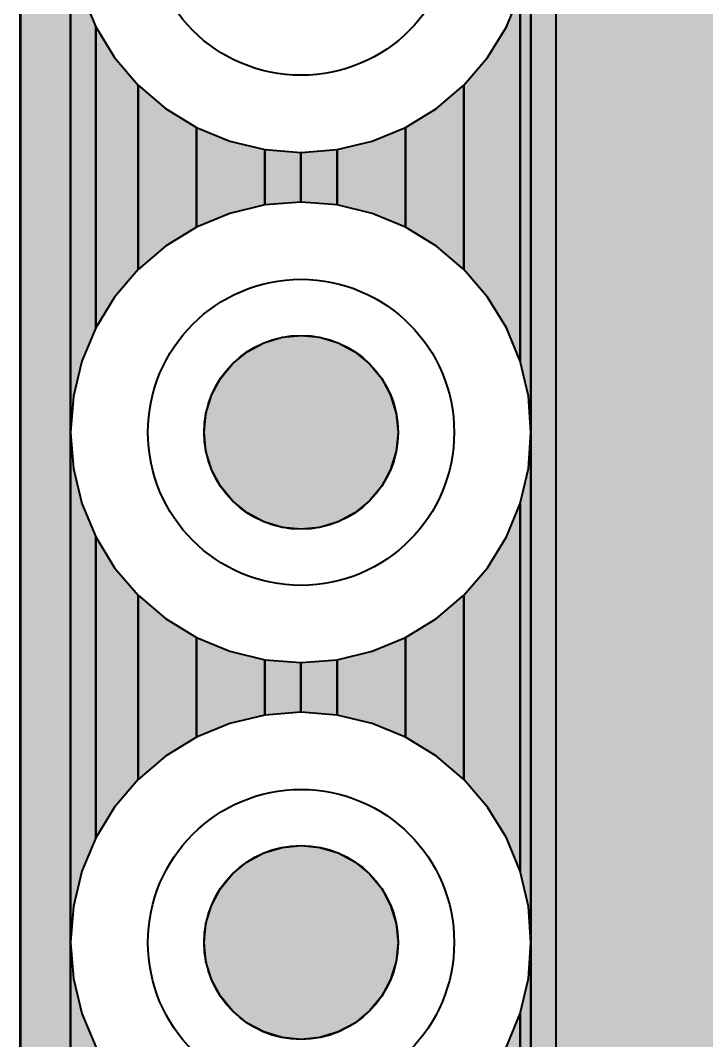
# Model space of a CAD drawing. Header units: millimetres. Extents: x 3.5 to 57, y 2.4 to 42.4.
# Drawn here: x 14.06 to 17.48, y 6.68 to 11.76 of the extents above; entities that cross this region are included whole.
import ezdxf

# ---------------------------------------------------------------- set-up
doc = ezdxf.new("R2010")
doc.units = ezdxf.units.MM
for name, color, linetype in [('bottom_copper', 7, 'Continuous'), ('bottom_silk', 7, 'Continuous'), ('drill_plated', 7, 'Continuous'), ('top_copper', 7, 'Continuous')]:
    doc.layers.add(name, color=color, linetype=linetype)

# ---------------------------------------------------------------- blocks, each defined once
blk = doc.blocks.new('Block6807')
at = {"layer": 'bottom_copper', "lineweight": 40}
for points in [[(9.5036, 0), (0.9636, 0), (0.9636, 38.9999), (9.5036, 38.9999), (9.5036, 0)], [(0.9636, 6.9153), (0.953, 7.0947), (0.911, 7.2696), (0.911, 9.101), (0.953, 9.2759), (0.9636, 9.4553), (0.9636, 6.9153)], [(0.911, 7.2696), (0.8422, 7.4358), (0.7482, 7.5892), (0.6313, 7.726), (0.6313, 8.6446), (0.7482, 8.7814), (0.8422, 8.9348), (0.911, 9.101), (0.911, 7.2696)], [(0.6313, 7.726), (0.4945, 7.8429), (0.3411, 7.9369), (0.3411, 8.4337), (0.4945, 8.5277), (0.6313, 8.6446), (0.6313, 7.726)], [(0.3411, 7.9369), (0.1749, 8.0057), (0, 8.0477), (0, 8.3229), (0.1749, 8.3649), (0.3411, 8.4337), (0.3411, 7.9369)], [(0, 8.0477), (-0.1794, 8.0618), (-0.1812, 8.0617), (-0.1812, 8.3089), (-0.1794, 8.3088), (0, 8.3229), (0, 8.0477)], [(0.9636, 4.3753), (0.953, 4.5547), (0.911, 4.7296), (0.911, 6.561), (0.953, 6.7359), (0.9636, 6.9153), (0.9636, 4.3753)], [(0.911, 4.7296), (0.8422, 4.8958), (0.7482, 5.0492), (0.6313, 5.186), (0.6313, 6.1046), (0.7482, 6.2414), (0.8422, 6.3948), (0.911, 6.561), (0.911, 4.7296)], [(0.6313, 5.186), (0.4945, 5.3029), (0.3411, 5.3969), (0.3411, 5.8937), (0.4945, 5.9877), (0.6313, 6.1046), (0.6313, 5.186)], [(0.3411, 5.3969), (0.1749, 5.4657), (0, 5.5077), (0, 5.7829), (0.1749, 5.8249), (0.3411, 5.8937), (0.3411, 5.3969)], [(0, 5.5077), (-0.1794, 5.5218), (-0.1812, 5.5217), (-0.1812, 5.7689), (-0.1794, 5.7688), (0, 5.7829), (0, 5.5077)], [(0.9636, 1.8353), (0.953, 2.0147), (0.911, 2.1896), (0.911, 4.021), (0.953, 4.1959), (0.9636, 4.3753), (0.9636, 1.8353)], [(0.911, 2.1896), (0.8422, 2.3558), (0.7482, 2.5092), (0.6313, 2.646), (0.6313, 3.5646), (0.7482, 3.7014), (0.8422, 3.8548), (0.911, 4.021), (0.911, 2.1896)]]:
    blk.add_hatch(color=7, dxfattribs=at).paths.add_polyline_path(points, flags=0)
at = {"layer": 'bottom_copper', "color": 7, "lineweight": 40}
for points in [[(9.5036, 0), (0.9636, 0), (0.9636, 38.9999), (9.5036, 38.9999), (9.5036, 0)], [(0.9636, 6.9153), (0.953, 7.0947), (0.911, 7.2696), (0.911, 9.101), (0.953, 9.2759), (0.9636, 9.4553), (0.9636, 6.9153)], [(0.911, 7.2696), (0.8422, 7.4358), (0.7482, 7.5892), (0.6313, 7.726), (0.6313, 8.6446), (0.7482, 8.7814), (0.8422, 8.9348), (0.911, 9.101), (0.911, 7.2696)], [(0.6313, 7.726), (0.4945, 7.8429), (0.3411, 7.9369), (0.3411, 8.4337), (0.4945, 8.5277), (0.6313, 8.6446), (0.6313, 7.726)], [(0.3411, 7.9369), (0.1749, 8.0057), (0, 8.0477), (0, 8.3229), (0.1749, 8.3649), (0.3411, 8.4337), (0.3411, 7.9369)], [(0, 8.0477), (-0.1794, 8.0618), (-0.1812, 8.0617), (-0.1812, 8.3089), (-0.1794, 8.3088), (0, 8.3229), (0, 8.0477)], [(0.9636, 4.3753), (0.953, 4.5547), (0.911, 4.7296), (0.911, 6.561), (0.953, 6.7359), (0.9636, 6.9153), (0.9636, 4.3753)], [(0.911, 4.7296), (0.8422, 4.8958), (0.7482, 5.0492), (0.6313, 5.186), (0.6313, 6.1046), (0.7482, 6.2414), (0.8422, 6.3948), (0.911, 6.561), (0.911, 4.7296)], [(0.6313, 5.186), (0.4945, 5.3029), (0.3411, 5.3969), (0.3411, 5.8937), (0.4945, 5.9877), (0.6313, 6.1046), (0.6313, 5.186)], [(0.3411, 5.3969), (0.1749, 5.4657), (0, 5.5077), (0, 5.7829), (0.1749, 5.8249), (0.3411, 5.8937), (0.3411, 5.3969)], [(0, 5.5077), (-0.1794, 5.5218), (-0.1812, 5.5217), (-0.1812, 5.7689), (-0.1794, 5.7688), (0, 5.7829), (0, 5.5077)], [(0.9636, 1.8353), (0.953, 2.0147), (0.911, 2.1896), (0.911, 4.021), (0.953, 4.1959), (0.9636, 4.3753), (0.9636, 1.8353)], [(0.911, 2.1896), (0.8422, 2.3558), (0.7482, 2.5092), (0.6313, 2.646), (0.6313, 3.5646), (0.7482, 3.7014), (0.8422, 3.8548), (0.911, 4.021), (0.911, 2.1896)]]:
    blk.add_lwpolyline(points, close=True, dxfattribs=at)
blk = doc.blocks.new('Block9329')
at = {"layer": 'bottom_copper', "lineweight": 40}
for points in [[(1.2141, 0), (0.9648, 0), (0.9648, 38.9999), (1.2141, 38.9999), (1.2141, 0)], [(0.9648, 0), (0.9636, 0), (0.9636, 36.618), (0.9648, 36.6333), (0.9648, 0)], [(1.339, 7.4358), (1.2702, 7.2696), (1.2282, 7.0947), (1.2141, 6.9153), (1.2141, 9.4553), (1.2282, 9.2759), (1.2702, 9.101), (1.339, 8.9348), (1.339, 7.4358)], [(1.5499, 7.726), (1.433, 7.5892), (1.339, 7.4358), (1.339, 8.9348), (1.433, 8.7814), (1.5499, 8.6446), (1.5499, 7.726)], [(1.8401, 7.9369), (1.6867, 7.8429), (1.5499, 7.726), (1.5499, 8.6446), (1.6867, 8.5277), (1.8401, 8.4337), (1.8401, 7.9369)], [(2.1812, 8.0477), (2.0063, 8.0057), (1.8401, 7.9369), (1.8401, 8.4337), (2.0063, 8.3649), (2.1812, 8.3229), (2.1812, 8.0477)], [(2.3588, 8.0617), (2.1812, 8.0477), (2.1812, 8.3229), (2.3588, 8.3089), (2.3588, 8.0617)], [(1.339, 4.8958), (1.2702, 4.7296), (1.2282, 4.5547), (1.2141, 4.3753), (1.2141, 6.9153), (1.2282, 6.7359), (1.2702, 6.561), (1.339, 6.3948), (1.339, 4.8958)], [(1.5499, 5.186), (1.433, 5.0492), (1.339, 4.8958), (1.339, 6.3948), (1.433, 6.2414), (1.5499, 6.1046), (1.5499, 5.186)], [(1.8401, 5.3969), (1.6867, 5.3029), (1.5499, 5.186), (1.5499, 6.1046), (1.6867, 5.9877), (1.8401, 5.8937), (1.8401, 5.3969)], [(2.1812, 5.5077), (2.0063, 5.4657), (1.8401, 5.3969), (1.8401, 5.8937), (2.0063, 5.8249), (2.1812, 5.7829), (2.1812, 5.5077)], [(2.3588, 5.5217), (2.1812, 5.5077), (2.1812, 5.7829), (2.3588, 5.7689), (2.3588, 5.5217)], [(1.339, 2.3558), (1.2702, 2.1896), (1.2282, 2.0147), (1.2141, 1.8353), (1.2141, 4.3753), (1.2282, 4.1959), (1.2702, 4.021), (1.339, 3.8548), (1.339, 2.3558)]]:
    blk.add_hatch(color=7, dxfattribs=at).paths.add_polyline_path(points, flags=0)
at = {"layer": 'bottom_copper', "color": 7, "lineweight": 40}
for points in [[(1.2141, 0), (0.9648, 0), (0.9648, 38.9999), (1.2141, 38.9999), (1.2141, 0)], [(0.9648, 0), (0.9636, 0), (0.9636, 36.618), (0.9648, 36.6333), (0.9648, 0)], [(1.339, 7.4358), (1.2702, 7.2696), (1.2282, 7.0947), (1.2141, 6.9153), (1.2141, 9.4553), (1.2282, 9.2759), (1.2702, 9.101), (1.339, 8.9348), (1.339, 7.4358)], [(1.5499, 7.726), (1.433, 7.5892), (1.339, 7.4358), (1.339, 8.9348), (1.433, 8.7814), (1.5499, 8.6446), (1.5499, 7.726)], [(1.8401, 7.9369), (1.6867, 7.8429), (1.5499, 7.726), (1.5499, 8.6446), (1.6867, 8.5277), (1.8401, 8.4337), (1.8401, 7.9369)], [(2.1812, 8.0477), (2.0063, 8.0057), (1.8401, 7.9369), (1.8401, 8.4337), (2.0063, 8.3649), (2.1812, 8.3229), (2.1812, 8.0477)], [(2.3588, 8.0617), (2.1812, 8.0477), (2.1812, 8.3229), (2.3588, 8.3089), (2.3588, 8.0617)], [(1.339, 4.8958), (1.2702, 4.7296), (1.2282, 4.5547), (1.2141, 4.3753), (1.2141, 6.9153), (1.2282, 6.7359), (1.2702, 6.561), (1.339, 6.3948), (1.339, 4.8958)], [(1.5499, 5.186), (1.433, 5.0492), (1.339, 4.8958), (1.339, 6.3948), (1.433, 6.2414), (1.5499, 6.1046), (1.5499, 5.186)], [(1.8401, 5.3969), (1.6867, 5.3029), (1.5499, 5.186), (1.5499, 6.1046), (1.6867, 5.9877), (1.8401, 5.8937), (1.8401, 5.3969)], [(2.1812, 5.5077), (2.0063, 5.4657), (1.8401, 5.3969), (1.8401, 5.8937), (2.0063, 5.8249), (2.1812, 5.7829), (2.1812, 5.5077)], [(2.3588, 5.5217), (2.1812, 5.5077), (2.1812, 5.7829), (2.3588, 5.7689), (2.3588, 5.5217)], [(1.339, 2.3558), (1.2702, 2.1896), (1.2282, 2.0147), (1.2141, 1.8353), (1.2141, 4.3753), (1.2282, 4.1959), (1.2702, 4.021), (1.339, 3.8548), (1.339, 2.3558)]]:
    blk.add_lwpolyline(points, close=True, dxfattribs=at)
blk = doc.blocks.new('Block28385')
at = {"layer": 'top_copper', "lineweight": 40}
for points in [[(9.5036, 0), (0.9636, 0), (0.9636, 38.9999), (9.5036, 38.9999), (9.5036, 0)], [(0.9636, 6.9153), (0.953, 7.0947), (0.911, 7.2696), (0.911, 9.101), (0.953, 9.2759), (0.9636, 9.4553), (0.9636, 6.9153)], [(0.911, 7.2696), (0.8422, 7.4358), (0.7482, 7.5892), (0.6313, 7.726), (0.6313, 8.6446), (0.7482, 8.7814), (0.8422, 8.9348), (0.911, 9.101), (0.911, 7.2696)], [(0.6313, 7.726), (0.4945, 7.8429), (0.3411, 7.9369), (0.3411, 8.4337), (0.4945, 8.5277), (0.6313, 8.6446), (0.6313, 7.726)], [(0.3411, 7.9369), (0.1749, 8.0057), (0, 8.0477), (0, 8.3229), (0.1749, 8.3649), (0.3411, 8.4337), (0.3411, 7.9369)], [(0, 8.0477), (-0.1794, 8.0618), (-0.1812, 8.0617), (-0.1812, 8.3089), (-0.1794, 8.3088), (0, 8.3229), (0, 8.0477)], [(0.9636, 4.3753), (0.953, 4.5547), (0.911, 4.7296), (0.911, 6.561), (0.953, 6.7359), (0.9636, 6.9153), (0.9636, 4.3753)], [(0.911, 4.7296), (0.8422, 4.8958), (0.7482, 5.0492), (0.6313, 5.186), (0.6313, 6.1046), (0.7482, 6.2414), (0.8422, 6.3948), (0.911, 6.561), (0.911, 4.7296)], [(0.6313, 5.186), (0.4945, 5.3029), (0.3411, 5.3969), (0.3411, 5.8937), (0.4945, 5.9877), (0.6313, 6.1046), (0.6313, 5.186)], [(0.3411, 5.3969), (0.1749, 5.4657), (0, 5.5077), (0, 5.7829), (0.1749, 5.8249), (0.3411, 5.8937), (0.3411, 5.3969)], [(0, 5.5077), (-0.1794, 5.5218), (-0.1812, 5.5217), (-0.1812, 5.7689), (-0.1794, 5.7688), (0, 5.7829), (0, 5.5077)], [(0.9636, 1.8353), (0.953, 2.0147), (0.911, 2.1896), (0.911, 4.021), (0.953, 4.1959), (0.9636, 4.3753), (0.9636, 1.8353)], [(0.911, 2.1896), (0.8422, 2.3558), (0.7482, 2.5092), (0.6313, 2.646), (0.6313, 3.5646), (0.7482, 3.7014), (0.8422, 3.8548), (0.911, 4.021), (0.911, 2.1896)]]:
    blk.add_hatch(color=7, dxfattribs=at).paths.add_polyline_path(points, flags=0)
at = {"layer": 'top_copper', "color": 7, "lineweight": 40}
for points in [[(9.5036, 0), (0.9636, 0), (0.9636, 38.9999), (9.5036, 38.9999), (9.5036, 0)], [(0.9636, 6.9153), (0.953, 7.0947), (0.911, 7.2696), (0.911, 9.101), (0.953, 9.2759), (0.9636, 9.4553), (0.9636, 6.9153)], [(0.911, 7.2696), (0.8422, 7.4358), (0.7482, 7.5892), (0.6313, 7.726), (0.6313, 8.6446), (0.7482, 8.7814), (0.8422, 8.9348), (0.911, 9.101), (0.911, 7.2696)], [(0.6313, 7.726), (0.4945, 7.8429), (0.3411, 7.9369), (0.3411, 8.4337), (0.4945, 8.5277), (0.6313, 8.6446), (0.6313, 7.726)], [(0.3411, 7.9369), (0.1749, 8.0057), (0, 8.0477), (0, 8.3229), (0.1749, 8.3649), (0.3411, 8.4337), (0.3411, 7.9369)], [(0, 8.0477), (-0.1794, 8.0618), (-0.1812, 8.0617), (-0.1812, 8.3089), (-0.1794, 8.3088), (0, 8.3229), (0, 8.0477)], [(0.9636, 4.3753), (0.953, 4.5547), (0.911, 4.7296), (0.911, 6.561), (0.953, 6.7359), (0.9636, 6.9153), (0.9636, 4.3753)], [(0.911, 4.7296), (0.8422, 4.8958), (0.7482, 5.0492), (0.6313, 5.186), (0.6313, 6.1046), (0.7482, 6.2414), (0.8422, 6.3948), (0.911, 6.561), (0.911, 4.7296)], [(0.6313, 5.186), (0.4945, 5.3029), (0.3411, 5.3969), (0.3411, 5.8937), (0.4945, 5.9877), (0.6313, 6.1046), (0.6313, 5.186)], [(0.3411, 5.3969), (0.1749, 5.4657), (0, 5.5077), (0, 5.7829), (0.1749, 5.8249), (0.3411, 5.8937), (0.3411, 5.3969)], [(0, 5.5077), (-0.1794, 5.5218), (-0.1812, 5.5217), (-0.1812, 5.7689), (-0.1794, 5.7688), (0, 5.7829), (0, 5.5077)], [(0.9636, 1.8353), (0.953, 2.0147), (0.911, 2.1896), (0.911, 4.021), (0.953, 4.1959), (0.9636, 4.3753), (0.9636, 1.8353)], [(0.911, 2.1896), (0.8422, 2.3558), (0.7482, 2.5092), (0.6313, 2.646), (0.6313, 3.5646), (0.7482, 3.7014), (0.8422, 3.8548), (0.911, 4.021), (0.911, 2.1896)]]:
    blk.add_lwpolyline(points, close=True, dxfattribs=at)
blk = doc.blocks.new('Block31291')
at = {"layer": 'top_copper', "lineweight": 40}
for points in [[(1.914, 0), (1.6647, 0), (1.6647, 38.9999), (1.914, 38.9999), (1.914, 0)], [(1.6647, 0), (1.6635, 0), (1.6635, 36.618), (1.6647, 36.6333), (1.6647, 0)], [(2.0389, 7.4358), (1.9701, 7.2696), (1.9281, 7.0947), (1.914, 6.9153), (1.914, 9.4553), (1.9281, 9.2759), (1.9701, 9.101), (2.0389, 8.9348), (2.0389, 7.4358)], [(2.2498, 7.726), (2.1329, 7.5892), (2.0389, 7.4358), (2.0389, 8.9348), (2.1329, 8.7814), (2.2498, 8.6446), (2.2498, 7.726)], [(2.54, 7.9369), (2.3866, 7.8429), (2.2498, 7.726), (2.2498, 8.6446), (2.3866, 8.5277), (2.54, 8.4337), (2.54, 7.9369)], [(2.8811, 8.0477), (2.7062, 8.0057), (2.54, 7.9369), (2.54, 8.4337), (2.7062, 8.3649), (2.8811, 8.3229), (2.8811, 8.0477)], [(3.0587, 8.0617), (2.8811, 8.0477), (2.8811, 8.3229), (3.0587, 8.3089), (3.0587, 8.0617)], [(2.0389, 4.8958), (1.9701, 4.7296), (1.9281, 4.5547), (1.914, 4.3753), (1.914, 6.9153), (1.9281, 6.7359), (1.9701, 6.561), (2.0389, 6.3948), (2.0389, 4.8958)], [(2.2498, 5.186), (2.1329, 5.0492), (2.0389, 4.8958), (2.0389, 6.3948), (2.1329, 6.2414), (2.2498, 6.1046), (2.2498, 5.186)], [(2.54, 5.3969), (2.3866, 5.3029), (2.2498, 5.186), (2.2498, 6.1046), (2.3866, 5.9877), (2.54, 5.8937), (2.54, 5.3969)], [(2.8811, 5.5077), (2.7062, 5.4657), (2.54, 5.3969), (2.54, 5.8937), (2.7062, 5.8249), (2.8811, 5.7829), (2.8811, 5.5077)], [(3.0587, 5.5217), (2.8811, 5.5077), (2.8811, 5.7829), (3.0587, 5.7689), (3.0587, 5.5217)], [(2.0389, 2.3558), (1.9701, 2.1896), (1.9281, 2.0147), (1.914, 1.8353), (1.914, 4.3753), (1.9281, 4.1959), (1.9701, 4.021), (2.0389, 3.8548), (2.0389, 2.3558)]]:
    blk.add_hatch(color=7, dxfattribs=at).paths.add_polyline_path(points, flags=0)
at = {"layer": 'top_copper', "color": 7, "lineweight": 40}
for points in [[(1.914, 0), (1.6647, 0), (1.6647, 38.9999), (1.914, 38.9999), (1.914, 0)], [(1.6647, 0), (1.6635, 0), (1.6635, 36.618), (1.6647, 36.6333), (1.6647, 0)], [(2.0389, 7.4358), (1.9701, 7.2696), (1.9281, 7.0947), (1.914, 6.9153), (1.914, 9.4553), (1.9281, 9.2759), (1.9701, 9.101), (2.0389, 8.9348), (2.0389, 7.4358)], [(2.2498, 7.726), (2.1329, 7.5892), (2.0389, 7.4358), (2.0389, 8.9348), (2.1329, 8.7814), (2.2498, 8.6446), (2.2498, 7.726)], [(2.54, 7.9369), (2.3866, 7.8429), (2.2498, 7.726), (2.2498, 8.6446), (2.3866, 8.5277), (2.54, 8.4337), (2.54, 7.9369)], [(2.8811, 8.0477), (2.7062, 8.0057), (2.54, 7.9369), (2.54, 8.4337), (2.7062, 8.3649), (2.8811, 8.3229), (2.8811, 8.0477)], [(3.0587, 8.0617), (2.8811, 8.0477), (2.8811, 8.3229), (3.0587, 8.3089), (3.0587, 8.0617)], [(2.0389, 4.8958), (1.9701, 4.7296), (1.9281, 4.5547), (1.914, 4.3753), (1.914, 6.9153), (1.9281, 6.7359), (1.9701, 6.561), (2.0389, 6.3948), (2.0389, 4.8958)], [(2.2498, 5.186), (2.1329, 5.0492), (2.0389, 4.8958), (2.0389, 6.3948), (2.1329, 6.2414), (2.2498, 6.1046), (2.2498, 5.186)], [(2.54, 5.3969), (2.3866, 5.3029), (2.2498, 5.186), (2.2498, 6.1046), (2.3866, 5.9877), (2.54, 5.8937), (2.54, 5.3969)], [(2.8811, 5.5077), (2.7062, 5.4657), (2.54, 5.3969), (2.54, 5.8937), (2.7062, 5.8249), (2.8811, 5.7829), (2.8811, 5.5077)], [(3.0587, 5.5217), (2.8811, 5.5077), (2.8811, 5.7829), (3.0587, 5.7689), (3.0587, 5.5217)], [(2.0389, 2.3558), (1.9701, 2.1896), (1.9281, 2.0147), (1.914, 1.8353), (1.914, 4.3753), (1.9281, 4.1959), (1.9701, 4.021), (2.0389, 3.8548), (2.0389, 2.3558)]]:
    blk.add_lwpolyline(points, close=True, dxfattribs=at)

msp = doc.modelspace()

# ---------------------------------------------------------------- hatches: boundary and pattern name
at = {"layer": 'bottom_copper', "lineweight": 40}
for points in [[(15.9336, 9.6129), (15.9062, 9.5224), (15.8616, 9.439), (15.8015, 9.3659), (15.7284, 9.3058), (15.645, 9.2612), (15.5545, 9.2338), (15.4603, 9.2245), (15.3661, 9.2338), (15.2756, 9.2612), (15.1922, 9.3058), (15.1191, 9.3659), (15.059, 9.439), (15.0144, 9.5224), (14.987, 9.6129), (14.9777, 9.7071), (14.987, 9.8013), (15.0144, 9.8918), (15.059, 9.9752), (15.1191, 10.0483), (15.1922, 10.1084), (15.2756, 10.153), (15.3661, 10.1804), (15.4603, 10.1897), (15.5545, 10.1804), (15.645, 10.153), (15.7284, 10.1084), (15.8015, 10.0483), (15.8616, 9.9752), (15.9062, 9.8918), (15.9336, 9.8013), (15.9429, 9.7071), (15.9336, 9.6129)], [(15.9336, 7.0729), (15.9062, 6.9824), (15.8616, 6.899), (15.8015, 6.8259), (15.7284, 6.7658), (15.645, 6.7212), (15.5545, 6.6938), (15.4603, 6.6845), (15.3661, 6.6938), (15.2756, 6.7212), (15.1922, 6.7658), (15.1191, 6.8259), (15.059, 6.899), (15.0144, 6.9824), (14.987, 7.0729), (14.9777, 7.1671), (14.987, 7.2613), (15.0144, 7.3518), (15.059, 7.4352), (15.1191, 7.5083), (15.1922, 7.5684), (15.2756, 7.613), (15.3661, 7.6404), (15.4603, 7.6497), (15.5545, 7.6404), (15.645, 7.613), (15.7284, 7.5684), (15.8015, 7.5083), (15.8616, 7.4352), (15.9062, 7.3518), (15.9336, 7.2613), (15.9429, 7.1671), (15.9336, 7.0729)]]:
    msp.add_hatch(color=7, dxfattribs=at).paths.add_polyline_path(points, flags=0)
at = {"layer": 'drill_plated', "lineweight": 40}
for points in [[(15.9336, 9.6129), (15.9062, 9.5224), (15.8616, 9.439), (15.8015, 9.3659), (15.7284, 9.3058), (15.645, 9.2612), (15.5545, 9.2338), (15.4603, 9.2245), (15.3661, 9.2338), (15.2756, 9.2612), (15.1922, 9.3058), (15.1191, 9.3659), (15.059, 9.439), (15.0144, 9.5224), (14.987, 9.6129), (14.9777, 9.7071), (14.987, 9.8013), (15.0144, 9.8918), (15.059, 9.9752), (15.1191, 10.0483), (15.1922, 10.1084), (15.2756, 10.153), (15.3661, 10.1804), (15.4603, 10.1897), (15.5545, 10.1804), (15.645, 10.153), (15.7284, 10.1084), (15.8015, 10.0483), (15.8616, 9.9752), (15.9062, 9.8918), (15.9336, 9.8013), (15.9429, 9.7071), (15.9336, 9.6129)], [(15.9336, 7.0729), (15.9062, 6.9824), (15.8616, 6.899), (15.8015, 6.8259), (15.7284, 6.7658), (15.645, 6.7212), (15.5545, 6.6938), (15.4603, 6.6845), (15.3661, 6.6938), (15.2756, 6.7212), (15.1922, 6.7658), (15.1191, 6.8259), (15.059, 6.899), (15.0144, 6.9824), (14.987, 7.0729), (14.9777, 7.1671), (14.987, 7.2613), (15.0144, 7.3518), (15.059, 7.4352), (15.1191, 7.5083), (15.1922, 7.5684), (15.2756, 7.613), (15.3661, 7.6404), (15.4603, 7.6497), (15.5545, 7.6404), (15.645, 7.613), (15.7284, 7.5684), (15.8015, 7.5083), (15.8616, 7.4352), (15.9062, 7.3518), (15.9336, 7.2613), (15.9429, 7.1671), (15.9336, 7.0729)]]:
    msp.add_hatch(color=7, dxfattribs=at).paths.add_polyline_path(points, flags=0)
at = {"layer": 'top_copper', "lineweight": 40}
for points in [[(15.9336, 9.6129), (15.9062, 9.5224), (15.8616, 9.439), (15.8015, 9.3659), (15.7284, 9.3058), (15.645, 9.2612), (15.5545, 9.2338), (15.4603, 9.2245), (15.3661, 9.2338), (15.2756, 9.2612), (15.1922, 9.3058), (15.1191, 9.3659), (15.059, 9.439), (15.0144, 9.5224), (14.987, 9.6129), (14.9777, 9.7071), (14.987, 9.8013), (15.0144, 9.8918), (15.059, 9.9752), (15.1191, 10.0483), (15.1922, 10.1084), (15.2756, 10.153), (15.3661, 10.1804), (15.4603, 10.1897), (15.5545, 10.1804), (15.645, 10.153), (15.7284, 10.1084), (15.8015, 10.0483), (15.8616, 9.9752), (15.9062, 9.8918), (15.9336, 9.8013), (15.9429, 9.7071), (15.9336, 9.6129)], [(15.9336, 7.0729), (15.9062, 6.9824), (15.8616, 6.899), (15.8015, 6.8259), (15.7284, 6.7658), (15.645, 6.7212), (15.5545, 6.6938), (15.4603, 6.6845), (15.3661, 6.6938), (15.2756, 6.7212), (15.1922, 6.7658), (15.1191, 6.8259), (15.059, 6.899), (15.0144, 6.9824), (14.987, 7.0729), (14.9777, 7.1671), (14.987, 7.2613), (15.0144, 7.3518), (15.059, 7.4352), (15.1191, 7.5083), (15.1922, 7.5684), (15.2756, 7.613), (15.3661, 7.6404), (15.4603, 7.6497), (15.5545, 7.6404), (15.645, 7.613), (15.7284, 7.5684), (15.8015, 7.5083), (15.8616, 7.4352), (15.9062, 7.3518), (15.9336, 7.2613), (15.9429, 7.1671), (15.9336, 7.0729)]]:
    msp.add_hatch(color=7, dxfattribs=at).paths.add_polyline_path(points, flags=0)

# ---------------------------------------------------------------- linework, layer by layer
at = {"layer": 'bottom_copper', "color": 7, "lineweight": 40}
for p, q in [((14.3699, 11.8928), (14.4387, 11.7266)), ((16.4819, 11.7266), (16.5507, 11.8928)), ((14.4387, 11.7266), (14.5327, 11.5732)), ((16.3879, 11.5732), (16.4819, 11.7266)), ((14.5327, 11.5732), (14.6496, 11.4364)), ((16.271, 11.4364), (16.3879, 11.5732)), ((14.6496, 11.4364), (14.7864, 11.3195)), ((16.1342, 11.3195), (16.271, 11.4364)), ((14.7864, 11.3195), (14.9398, 11.2255)), ((15.9808, 11.2255), (16.1342, 11.3195)), ((14.9398, 11.2255), (15.106, 11.1567)), ((15.8146, 11.1567), (15.9808, 11.2255)), ((15.106, 11.1567), (15.2809, 11.1147)), ((15.6397, 11.1147), (15.8146, 11.1567)), ((15.2809, 11.1147), (15.4585, 11.1007)), ((15.4585, 10.8535), (15.4585, 11.1007)), ((15.4585, 11.1007), (15.4603, 11.1006)), ((15.4585, 11.1007), (15.4585, 10.8535)), ((15.4603, 11.1006), (15.6397, 11.1147)), ((15.2809, 10.8395), (15.106, 10.7975)), ((15.4585, 10.8535), (15.2809, 10.8395)), ((15.4603, 10.8536), (15.4585, 10.8535)), ((15.6397, 10.8395), (15.4603, 10.8536)), ((15.8146, 10.7975), (15.6397, 10.8395)), ((15.106, 10.7975), (14.9398, 10.7287)), ((15.9808, 10.7287), (15.8146, 10.7975)), ((14.9398, 10.7287), (14.7864, 10.6347)), ((16.1342, 10.6347), (15.9808, 10.7287)), ((14.7864, 10.6347), (14.6496, 10.5178)), ((16.271, 10.5178), (16.1342, 10.6347)), ((14.6496, 10.5178), (14.5327, 10.381)), ((16.3879, 10.381), (16.271, 10.5178)), ((14.5327, 10.381), (14.4387, 10.2276)), ((16.4819, 10.2276), (16.3879, 10.381)), ((14.4387, 10.2276), (14.3699, 10.0614)), ((16.5507, 10.0614), (16.4819, 10.2276)), ((14.3699, 10.0614), (14.3279, 9.8865)), ((16.5927, 9.8865), (16.5507, 10.0614)), ((14.3279, 9.8865), (14.3138, 9.7071)), ((16.6033, 9.7071), (16.5927, 9.8865)), ((14.3138, 9.7071), (14.3279, 9.5277)), ((16.5927, 9.5277), (16.6033, 9.7071)), ((14.3279, 9.5277), (14.3699, 9.3528)), ((16.5507, 9.3528), (16.5927, 9.5277)), ((14.3699, 9.3528), (14.4387, 9.1866)), ((16.4819, 9.1866), (16.5507, 9.3528)), ((14.4387, 9.1866), (14.5327, 9.0332)), ((16.3879, 9.0332), (16.4819, 9.1866)), ((14.5327, 9.0332), (14.6496, 8.8964)), ((16.271, 8.8964), (16.3879, 9.0332)), ((14.6496, 8.8964), (14.7864, 8.7795)), ((16.1342, 8.7795), (16.271, 8.8964)), ((14.7864, 8.7795), (14.9398, 8.6855)), ((15.9808, 8.6855), (16.1342, 8.7795)), ((14.9398, 8.6855), (15.106, 8.6167)), ((15.8146, 8.6167), (15.9808, 8.6855)), ((15.106, 8.6167), (15.2809, 8.5747)), ((15.6397, 8.5747), (15.8146, 8.6167)), ((15.2809, 8.5747), (15.4585, 8.5607)), ((15.4585, 8.3135), (15.4585, 8.5607)), ((15.4585, 8.5607), (15.4603, 8.5606)), ((15.4585, 8.5607), (15.4585, 8.3135)), ((15.4603, 8.5606), (15.6397, 8.5747)), ((15.2809, 8.2995), (15.106, 8.2575)), ((15.4585, 8.3135), (15.2809, 8.2995)), ((15.4603, 8.3136), (15.4585, 8.3135)), ((15.6397, 8.2995), (15.4603, 8.3136)), ((15.8146, 8.2575), (15.6397, 8.2995)), ((15.106, 8.2575), (14.9398, 8.1887)), ((15.9808, 8.1887), (15.8146, 8.2575)), ((14.9398, 8.1887), (14.7864, 8.0947)), ((16.1342, 8.0947), (15.9808, 8.1887)), ((14.7864, 8.0947), (14.6496, 7.9778)), ((16.271, 7.9778), (16.1342, 8.0947)), ((14.6496, 7.9778), (14.5327, 7.841)), ((16.3879, 7.841), (16.271, 7.9778)), ((14.5327, 7.841), (14.4387, 7.6876)), ((16.4819, 7.6876), (16.3879, 7.841)), ((14.4387, 7.6876), (14.3699, 7.5214)), ((16.5507, 7.5214), (16.4819, 7.6876)), ((14.3699, 7.5214), (14.3279, 7.3465)), ((16.5927, 7.3465), (16.5507, 7.5214)), ((14.3279, 7.3465), (14.3138, 7.1671)), ((16.6033, 7.1671), (16.5927, 7.3465)), ((14.3138, 7.1671), (14.3279, 6.9877)), ((16.5927, 6.9877), (16.6033, 7.1671)), ((14.3279, 6.9877), (14.3699, 6.8128)), ((16.5507, 6.8128), (16.5927, 6.9877)), ((14.3699, 6.8128), (14.4387, 6.6466)), ((16.4819, 6.6466), (16.5507, 6.8128))]:
    msp.add_line(p, q, dxfattribs=at)
for points in [[(15.9336, 9.6129), (15.9062, 9.5224), (15.8616, 9.439), (15.8015, 9.3659), (15.7284, 9.3058), (15.645, 9.2612), (15.5545, 9.2338), (15.4603, 9.2245), (15.3661, 9.2338), (15.2756, 9.2612), (15.1922, 9.3058), (15.1191, 9.3659), (15.059, 9.439), (15.0144, 9.5224), (14.987, 9.6129), (14.9777, 9.7071), (14.987, 9.8013), (15.0144, 9.8918), (15.059, 9.9752), (15.1191, 10.0483), (15.1922, 10.1084), (15.2756, 10.153), (15.3661, 10.1804), (15.4603, 10.1897), (15.5545, 10.1804), (15.645, 10.153), (15.7284, 10.1084), (15.8015, 10.0483), (15.8616, 9.9752), (15.9062, 9.8918), (15.9336, 9.8013), (15.9429, 9.7071), (15.9336, 9.6129)], [(15.9336, 7.0729), (15.9062, 6.9824), (15.8616, 6.899), (15.8015, 6.8259), (15.7284, 6.7658), (15.645, 6.7212), (15.5545, 6.6938), (15.4603, 6.6845), (15.3661, 6.6938), (15.2756, 6.7212), (15.1922, 6.7658), (15.1191, 6.8259), (15.059, 6.899), (15.0144, 6.9824), (14.987, 7.0729), (14.9777, 7.1671), (14.987, 7.2613), (15.0144, 7.3518), (15.059, 7.4352), (15.1191, 7.5083), (15.1922, 7.5684), (15.2756, 7.613), (15.3661, 7.6404), (15.4603, 7.6497), (15.5545, 7.6404), (15.645, 7.613), (15.7284, 7.5684), (15.8015, 7.5083), (15.8616, 7.4352), (15.9062, 7.3518), (15.9336, 7.2613), (15.9429, 7.1671), (15.9336, 7.0729)]]:
    msp.add_lwpolyline(points, close=True, dxfattribs=at)
for centre, major_axis in [((15.4603, 12.2471), (0.762, 0)), ((15.4603, 9.7071), (0.762, 0)), ((15.4603, 9.7071), (0.4826, 0)), ((15.4603, 7.1671), (0.762, 0)), ((15.4603, 7.1671), (0.4826, 0))]:
    msp.add_ellipse(centre, major_axis=major_axis, ratio=1, dxfattribs=at)
at = {"layer": 'bottom_silk', "color": 7, "lineweight": 40}
msp.add_line((16.7303, 3.3571), (16.7303, 41.4571), dxfattribs=at)
at = {"layer": 'drill_plated', "color": 7, "lineweight": 40}
for points in [[(15.9336, 9.6129), (15.9062, 9.5224), (15.8616, 9.439), (15.8015, 9.3659), (15.7284, 9.3058), (15.645, 9.2612), (15.5545, 9.2338), (15.4603, 9.2245), (15.3661, 9.2338), (15.2756, 9.2612), (15.1922, 9.3058), (15.1191, 9.3659), (15.059, 9.439), (15.0144, 9.5224), (14.987, 9.6129), (14.9777, 9.7071), (14.987, 9.8013), (15.0144, 9.8918), (15.059, 9.9752), (15.1191, 10.0483), (15.1922, 10.1084), (15.2756, 10.153), (15.3661, 10.1804), (15.4603, 10.1897), (15.5545, 10.1804), (15.645, 10.153), (15.7284, 10.1084), (15.8015, 10.0483), (15.8616, 9.9752), (15.9062, 9.8918), (15.9336, 9.8013), (15.9429, 9.7071), (15.9336, 9.6129)], [(15.9336, 7.0729), (15.9062, 6.9824), (15.8616, 6.899), (15.8015, 6.8259), (15.7284, 6.7658), (15.645, 6.7212), (15.5545, 6.6938), (15.4603, 6.6845), (15.3661, 6.6938), (15.2756, 6.7212), (15.1922, 6.7658), (15.1191, 6.8259), (15.059, 6.899), (15.0144, 6.9824), (14.987, 7.0729), (14.9777, 7.1671), (14.987, 7.2613), (15.0144, 7.3518), (15.059, 7.4352), (15.1191, 7.5083), (15.1922, 7.5684), (15.2756, 7.613), (15.3661, 7.6404), (15.4603, 7.6497), (15.5545, 7.6404), (15.645, 7.613), (15.7284, 7.5684), (15.8015, 7.5083), (15.8616, 7.4352), (15.9062, 7.3518), (15.9336, 7.2613), (15.9429, 7.1671), (15.9336, 7.0729)]]:
    msp.add_lwpolyline(points, close=True, dxfattribs=at)
for centre in [(15.4603, 9.7071), (15.4603, 7.1671)]:
    msp.add_ellipse(centre, major_axis=(0.4826, 0), ratio=1, dxfattribs=at)
at = {"layer": 'top_copper', "color": 7, "lineweight": 40}
for p, q in [((14.3699, 11.8928), (14.4387, 11.7266)), ((16.4819, 11.7266), (16.5507, 11.8928)), ((14.4387, 11.7266), (14.5327, 11.5732)), ((16.3879, 11.5732), (16.4819, 11.7266)), ((14.5327, 11.5732), (14.6496, 11.4364)), ((16.271, 11.4364), (16.3879, 11.5732)), ((14.6496, 11.4364), (14.7864, 11.3195)), ((16.1342, 11.3195), (16.271, 11.4364)), ((14.7864, 11.3195), (14.9398, 11.2255)), ((15.9808, 11.2255), (16.1342, 11.3195)), ((14.9398, 11.2255), (15.106, 11.1567)), ((15.8146, 11.1567), (15.9808, 11.2255)), ((15.106, 11.1567), (15.2809, 11.1147)), ((15.6397, 11.1147), (15.8146, 11.1567)), ((15.2809, 11.1147), (15.4585, 11.1007)), ((15.4585, 10.8535), (15.4585, 11.1007)), ((15.4585, 11.1007), (15.4603, 11.1006)), ((15.4585, 11.1007), (15.4585, 10.8535)), ((15.4603, 11.1006), (15.6397, 11.1147)), ((15.2809, 10.8395), (15.106, 10.7975)), ((15.4585, 10.8535), (15.2809, 10.8395)), ((15.4603, 10.8536), (15.4585, 10.8535)), ((15.6397, 10.8395), (15.4603, 10.8536)), ((15.8146, 10.7975), (15.6397, 10.8395)), ((15.106, 10.7975), (14.9398, 10.7287)), ((15.9808, 10.7287), (15.8146, 10.7975)), ((14.9398, 10.7287), (14.7864, 10.6347)), ((16.1342, 10.6347), (15.9808, 10.7287)), ((14.7864, 10.6347), (14.6496, 10.5178)), ((16.271, 10.5178), (16.1342, 10.6347)), ((14.6496, 10.5178), (14.5327, 10.381)), ((16.3879, 10.381), (16.271, 10.5178)), ((14.5327, 10.381), (14.4387, 10.2276)), ((16.4819, 10.2276), (16.3879, 10.381)), ((14.4387, 10.2276), (14.3699, 10.0614)), ((16.5507, 10.0614), (16.4819, 10.2276)), ((14.3699, 10.0614), (14.3279, 9.8865)), ((16.5927, 9.8865), (16.5507, 10.0614)), ((14.3279, 9.8865), (14.3138, 9.7071)), ((16.6033, 9.7071), (16.5927, 9.8865)), ((14.3138, 9.7071), (14.3279, 9.5277)), ((16.5927, 9.5277), (16.6033, 9.7071)), ((14.3279, 9.5277), (14.3699, 9.3528)), ((16.5507, 9.3528), (16.5927, 9.5277)), ((14.3699, 9.3528), (14.4387, 9.1866)), ((16.4819, 9.1866), (16.5507, 9.3528)), ((14.4387, 9.1866), (14.5327, 9.0332)), ((16.3879, 9.0332), (16.4819, 9.1866)), ((14.5327, 9.0332), (14.6496, 8.8964)), ((16.271, 8.8964), (16.3879, 9.0332)), ((14.6496, 8.8964), (14.7864, 8.7795)), ((16.1342, 8.7795), (16.271, 8.8964)), ((14.7864, 8.7795), (14.9398, 8.6855)), ((15.9808, 8.6855), (16.1342, 8.7795)), ((14.9398, 8.6855), (15.106, 8.6167)), ((15.8146, 8.6167), (15.9808, 8.6855)), ((15.106, 8.6167), (15.2809, 8.5747)), ((15.6397, 8.5747), (15.8146, 8.6167)), ((15.2809, 8.5747), (15.4585, 8.5607)), ((15.4585, 8.3135), (15.4585, 8.5607)), ((15.4585, 8.5607), (15.4603, 8.5606)), ((15.4585, 8.5607), (15.4585, 8.3135)), ((15.4603, 8.5606), (15.6397, 8.5747)), ((15.2809, 8.2995), (15.106, 8.2575)), ((15.4585, 8.3135), (15.2809, 8.2995)), ((15.4603, 8.3136), (15.4585, 8.3135)), ((15.6397, 8.2995), (15.4603, 8.3136)), ((15.8146, 8.2575), (15.6397, 8.2995)), ((15.106, 8.2575), (14.9398, 8.1887)), ((15.9808, 8.1887), (15.8146, 8.2575)), ((14.9398, 8.1887), (14.7864, 8.0947)), ((16.1342, 8.0947), (15.9808, 8.1887)), ((14.7864, 8.0947), (14.6496, 7.9778)), ((16.271, 7.9778), (16.1342, 8.0947)), ((14.6496, 7.9778), (14.5327, 7.841)), ((16.3879, 7.841), (16.271, 7.9778)), ((14.5327, 7.841), (14.4387, 7.6876)), ((16.4819, 7.6876), (16.3879, 7.841)), ((14.4387, 7.6876), (14.3699, 7.5214)), ((16.5507, 7.5214), (16.4819, 7.6876)), ((14.3699, 7.5214), (14.3279, 7.3465)), ((16.5927, 7.3465), (16.5507, 7.5214)), ((14.3279, 7.3465), (14.3138, 7.1671)), ((16.6033, 7.1671), (16.5927, 7.3465)), ((14.3138, 7.1671), (14.3279, 6.9877)), ((16.5927, 6.9877), (16.6033, 7.1671)), ((14.3279, 6.9877), (14.3699, 6.8128)), ((16.5507, 6.8128), (16.5927, 6.9877)), ((14.3699, 6.8128), (14.4387, 6.6466)), ((16.4819, 6.6466), (16.5507, 6.8128))]:
    msp.add_line(p, q, dxfattribs=at)
for points in [[(15.9336, 9.6129), (15.9062, 9.5224), (15.8616, 9.439), (15.8015, 9.3659), (15.7284, 9.3058), (15.645, 9.2612), (15.5545, 9.2338), (15.4603, 9.2245), (15.3661, 9.2338), (15.2756, 9.2612), (15.1922, 9.3058), (15.1191, 9.3659), (15.059, 9.439), (15.0144, 9.5224), (14.987, 9.6129), (14.9777, 9.7071), (14.987, 9.8013), (15.0144, 9.8918), (15.059, 9.9752), (15.1191, 10.0483), (15.1922, 10.1084), (15.2756, 10.153), (15.3661, 10.1804), (15.4603, 10.1897), (15.5545, 10.1804), (15.645, 10.153), (15.7284, 10.1084), (15.8015, 10.0483), (15.8616, 9.9752), (15.9062, 9.8918), (15.9336, 9.8013), (15.9429, 9.7071), (15.9336, 9.6129)], [(15.9336, 7.0729), (15.9062, 6.9824), (15.8616, 6.899), (15.8015, 6.8259), (15.7284, 6.7658), (15.645, 6.7212), (15.5545, 6.6938), (15.4603, 6.6845), (15.3661, 6.6938), (15.2756, 6.7212), (15.1922, 6.7658), (15.1191, 6.8259), (15.059, 6.899), (15.0144, 6.9824), (14.987, 7.0729), (14.9777, 7.1671), (14.987, 7.2613), (15.0144, 7.3518), (15.059, 7.4352), (15.1191, 7.5083), (15.1922, 7.5684), (15.2756, 7.613), (15.3661, 7.6404), (15.4603, 7.6497), (15.5545, 7.6404), (15.645, 7.613), (15.7284, 7.5684), (15.8015, 7.5083), (15.8616, 7.4352), (15.9062, 7.3518), (15.9336, 7.2613), (15.9429, 7.1671), (15.9336, 7.0729)]]:
    msp.add_lwpolyline(points, close=True, dxfattribs=at)
for centre, major_axis in [((15.4603, 12.2471), (0.762, 0)), ((15.4603, 9.7071), (0.762, 0)), ((15.4603, 9.7071), (0.4826, 0)), ((15.4603, 7.1671), (0.762, 0)), ((15.4603, 7.1671), (0.4826, 0))]:
    msp.add_ellipse(centre, major_axis=major_axis, ratio=1, dxfattribs=at)

# ---------------------------------------------------------------- block references
at = {"layer": 'bottom_copper'}
for name, p in [('Block9329', (13.0997, 2.7918)), ('Block6807', (15.6397, 2.7918))]:
    msp.add_blockref(name, p, dxfattribs=at)
at = {"layer": 'top_copper'}
for name, p in [('Block31291', (12.3998, 2.7918)), ('Block28385', (15.6397, 2.7918))]:
    msp.add_blockref(name, p, dxfattribs=at)

doc.saveas('drawing.dxf')
